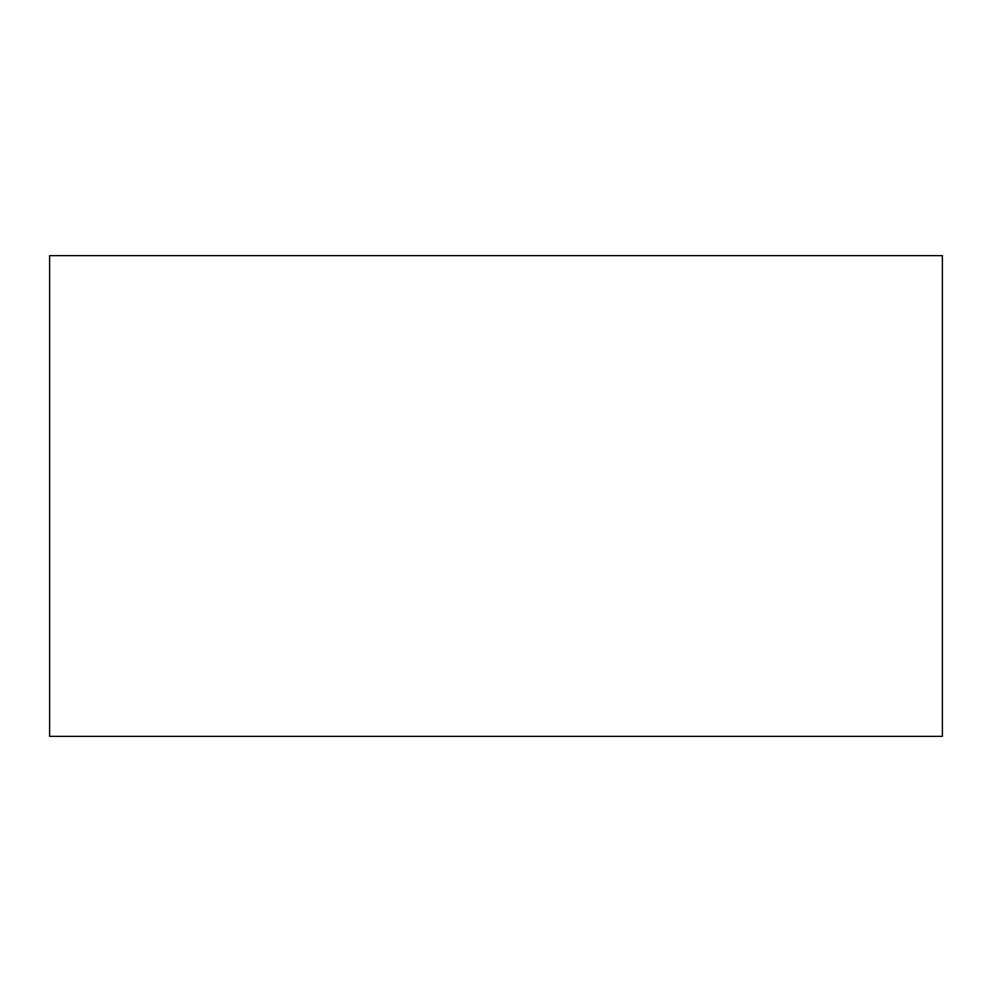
<?xml version="1.0" encoding="UTF-8"?>
<svg xmlns="http://www.w3.org/2000/svg" width="992" height="992" viewBox="0 0 992 992"><rect width="100%" height="100%" fill="white"/><g stroke="black" fill="none" stroke-linecap="round" stroke-linejoin="round"><path stroke-width="1.49" d="M942.4 255.626L49.6 255.626L49.6 736.374L942.4 736.374L942.4 255.626"/></g></svg>
